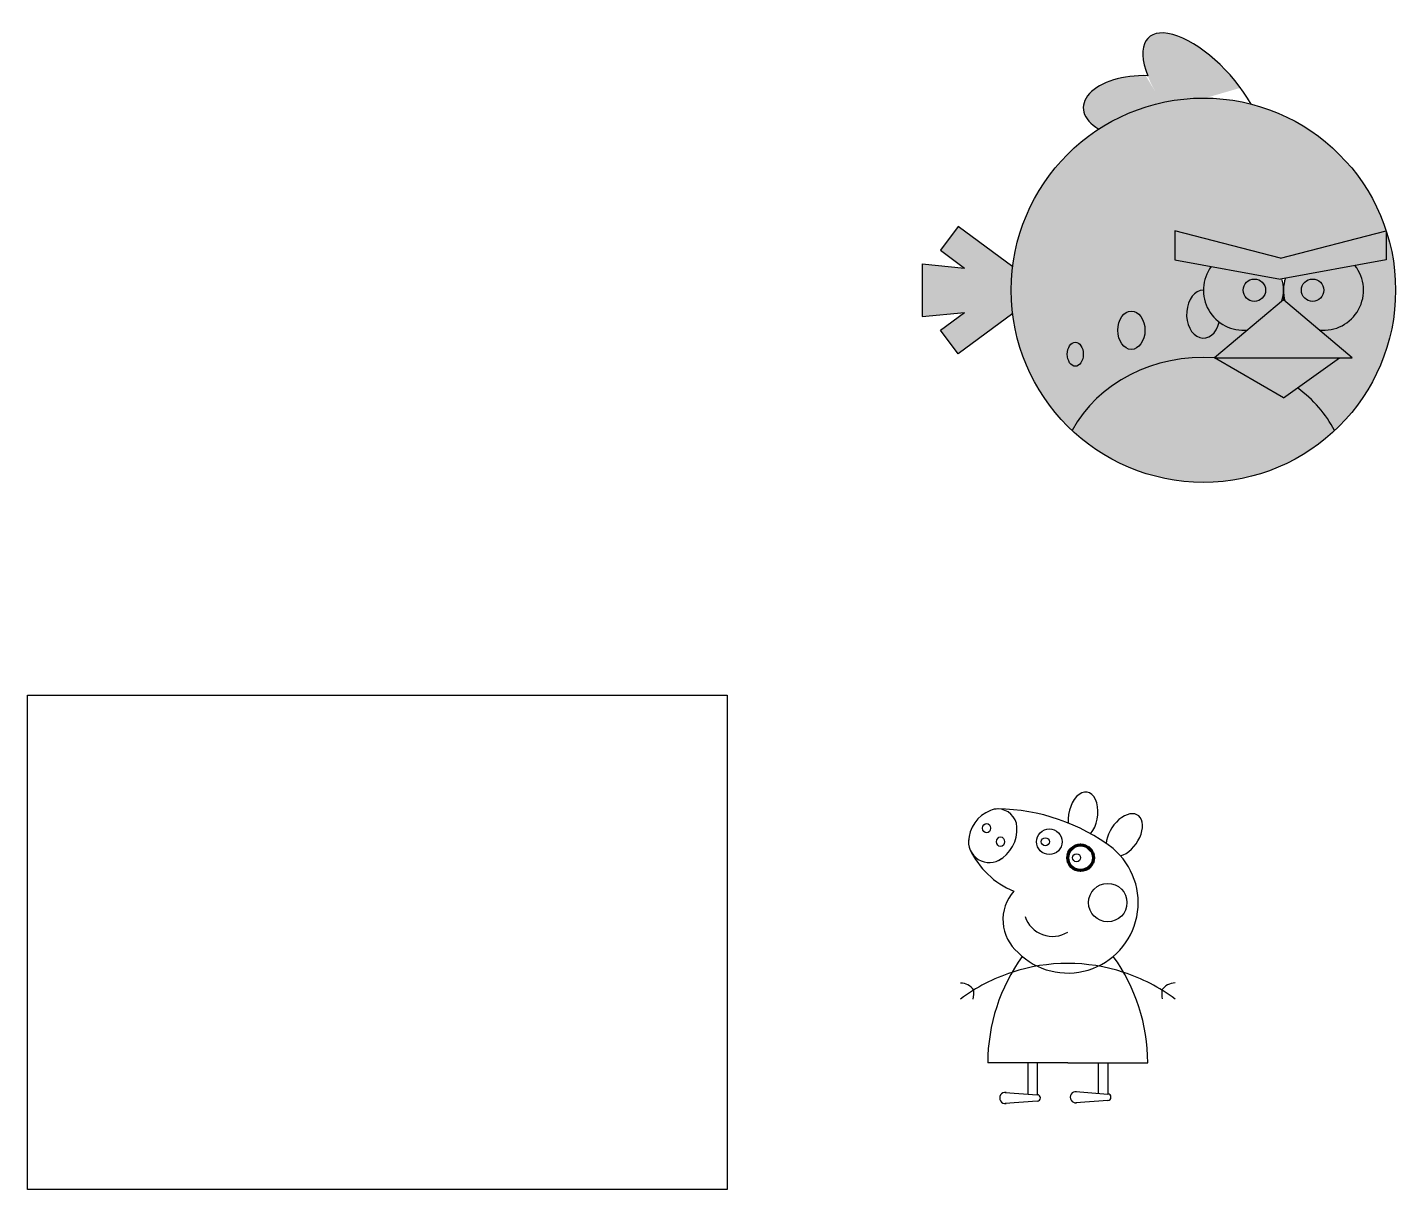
# Model space of a CAD drawing. Header units: millimetres. Extents: x 38 to 892, y 77 to 802.
import ezdxf

# ---------------------------------------------------------------- set-up
doc = ezdxf.new("R2010")
doc.units = ezdxf.units.MM
doc.header["$LTSCALE"] = 0.2
doc.layers.add('可见的轮廓线', color=3, linetype='Continuous', lineweight=30)
picture_1 = doc.add_image_def('image1.jpg', size_in_pixel=(2339, 1653))

msp = doc.modelspace()

# ---------------------------------------------------------------- hatches: boundary and pattern name
at = {"layer": '可见的轮廓线', "ltscale": 0.5, "true_color": 0x000000}
h = msp.add_hatch(color=18, dxfattribs=at)
h.dxf.hatch_style = 1
edge = h.paths.add_edge_path()
edge.add_ellipse((772.3853984564087, 758.3418498226367), major_axis=(-34.12566092430169, 37.90038609934717), ratio=0.4313725490196079, start_angle=243.4383516678046, end_angle=408.7253069091449)
edge.add_ellipse((734.8853984564088, 752.3319809744169), major_axis=(-37.5, 0), ratio=0.5333333333333333, start_angle=265.8695828718677, end_angle=401.9528516233726)
edge.add_arc((772.3853984564089, 638.341849822637), 120, 75.5800586556058, 123.01815477047549, ccw=False)
h.paths.add_polyline_path([(653.264661386829, 652.841849822637), (619.264661386829, 678.0821618144687), (608.264661386829, 663.2645953707166), (623.196492093791, 652.1797699103357), (596.764661386829, 654.841849822637), (596.764661386829, 621.841849822637), (623.196492093791, 624.5039297349382), (608.264661386829, 613.4191042745573), (619.264661386829, 598.6015378308052), (653.264661386829, 623.841849822637, -0.03029159089376873), (652.3853984564089, 638.341849822637, -0.03029159089376873)])
h.paths.add_polyline_path([(886.5388040122659, 657.341849822637), (886.538804012266, 675.341849822637), (820.5388040122662, 658.341849822637), (754.5388040122663, 675.341849822637), (754.5388040122664, 657.341849822637), (820.5388040122662, 645.341849822637)])
h.paths.add_polyline_path([(811.1983743463152, 638.341849822637, 1), (797.1983743463152, 638.341849822637, 1)])
h.paths.add_polyline_path([(847.5724225665026, 638.341849822637, 1), (833.5724225665026, 638.341849822637, 1)])
at = {"layer": '可见的轮廓线', "ltscale": 0.5, "transparency": 33554687}
h = msp.add_hatch(color=1, dxfattribs=at)
h.dxf.hatch_style = 1
edge = h.paths.add_edge_path()
edge.add_arc((772.3853984564089, 638.341849822637), 120, 180, 226.9501613714836)
edge.add_ellipse((772.3853984564087, 518.341849822637), major_axis=(90, 0), ratio=0.8666666666666667, start_angle=85.55931513740319, end_angle=155.5301031689287, ccw=False)
edge.add_line((779.3538285228141, 596.1076956827781), (799.9828197943147, 613.4771478860886))
edge.add_arc((797.3853984564089, 638.341849822637), 24.99999999999998, 232.8867592355447, 275.963613302096, ccw=False)
edge.add_ellipse((772.3853984564088, 623.341849822637), major_axis=(2.273736754432321e-13, -15), ratio=0.7, start_angle=180, end_angle=430.787408249702, ccw=False)
edge.add_arc((797.3853984564089, 638.341849822637), 24.99999999999998, 143.5175007804408, 180, ccw=False)
edge.add_line((777.2844357189238, 653.2062804214265), (754.5388040122664, 657.341849822637))
edge.add_line((754.5388040122664, 657.341849822637), (754.5388040122663, 675.341849822637))
edge.add_line((754.5388040122663, 675.341849822637), (820.5388040122662, 658.341849822637))
edge.add_line((820.5388040122662, 658.341849822637), (886.538804012266, 675.341849822637))
edge.add_arc((772.3853984564089, 638.341849822637), 120, 17.95881809170456, 180)
edge = h.paths.add_edge_path(flags=16)
edge.add_ellipse((727.3853984564088, 613.341849822637), major_axis=(0, 12), ratio=0.7083333333333334, start_angle=0, end_angle=360)
edge = h.paths.add_edge_path(flags=16)
edge.add_ellipse((692.3853984564088, 598.341849822637), major_axis=(0, 7.5), ratio=0.6666666666666666, start_angle=0, end_angle=360)
edge = h.paths.add_edge_path()
edge.add_arc((772.3853984564089, 638.341849822637), 120, 0, 17.95881809170456)
edge.add_line((886.538804012266, 675.341849822637), (886.5388040122659, 657.341849822637))
edge.add_line((886.5388040122659, 657.341849822637), (867.0365930704597, 653.795993287763))
edge.add_arc((847.3853984564089, 638.341849822637), 25.00000000000001, -96.0501651726114, 38.18231036795589, ccw=False)
edge.add_line((844.7504191018345, 613.4810999586251), (865.3538285228141, 596.1076956827781))
edge.add_line((865.3538285228141, 596.1076956827781), (857.3538285228141, 596.1076956827781))
edge.add_line((857.3538285228141, 596.1076956827781), (831.1699262990875, 577.4049083801162))
edge.add_ellipse((772.3853984564087, 518.341849822637), major_axis=(90, 0), ratio=0.8666666666666667, start_angle=24.469896831070912, end_angle=49.21961430000903, ccw=False)
edge.add_arc((772.3853984564089, 638.341849822637), 120, 313.0498386285161, 360)
at = {"layer": '可见的轮廓线', "ltscale": 0.5}
h = msp.add_hatch(color=0, dxfattribs=at)
h.dxf.hatch_style = 1
h.paths.add_polyline_path([(821.3423052180444, 645.4879409509603), (820.5388040122662, 645.341849822637), (777.2844357189238, 653.2062804214265, 0.6521785443524776), (799.9828197943147, 613.4771478860886), (821.4444837132518, 631.547704062943, 0.1422260553773983)])
h.paths.add_polyline_path([(797.1983743463152, 638.341849822637, -1), (811.1983743463152, 638.341849822637, -1)], flags=16)
h.paths.add_polyline_path([(867.0365930704597, 653.795993287763), (823.5520217979329, 645.8897076018491, 0.1465332285229934), (823.3267448153202, 631.5461758326541), (844.7504191018345, 613.4810999586251, 0.663345293746113)])
h.paths.add_polyline_path([(833.5724225665026, 638.341849822637, -1), (847.5724225665026, 638.341849822637, -1)], flags=16)
at = {"layer": '可见的轮廓线', "ltscale": 0.5, "true_color": 0x5e67af}
h = msp.add_hatch(color=165, dxfattribs=at)
h.dxf.hatch_style = 1
edge = h.paths.add_edge_path()
edge.add_ellipse((727.3853984564088, 613.341849822637), major_axis=(0, 12), ratio=0.7083333333333334, start_angle=0, end_angle=360)
edge = h.paths.add_edge_path()
edge.add_ellipse((772.3853984564088, 623.341849822637), major_axis=(2.273736754432321e-13, -15), ratio=0.7, start_angle=180, end_angle=430.787408249702)
edge.add_arc((797.3853984564089, 638.341849822637), 24.99999999999998, 180, 232.8867592355447, ccw=False)
edge = h.paths.add_edge_path()
edge.add_ellipse((692.3853984564088, 598.341849822637), major_axis=(0, 7.5), ratio=0.6666666666666666, start_angle=0, end_angle=360)
at = {"layer": '可见的轮廓线', "ltscale": 0.5}
h = msp.add_hatch(color=2, dxfattribs=at)
h.dxf.hatch_style = 1
h.paths.add_polyline_path([(822.3853983839933, 632.3399469887238), (779.3538285228141, 596.1076956827781), (865.3538285228141, 596.1076956827781)])
h.paths.add_polyline_path([(857.3538285228141, 596.1076956827781), (779.3538285228141, 596.1076956827781), (822.3538285228141, 571.1076956827781)])
at = {"layer": '可见的轮廓线', "ltscale": 0.5, "true_color": 0xedee99}
h = msp.add_hatch(color=61, dxfattribs=at)
h.dxf.hatch_style = 1
edge = h.paths.add_edge_path()
edge.add_ellipse((772.3853984564087, 518.341849822637), major_axis=(90, 0), ratio=0.8666666666666667, start_angle=24.46989683107092, end_angle=49.21961430000898)
edge.add_line((831.1699262990875, 577.4049083801162), (822.3538285228141, 571.1076956827781))
edge.add_line((822.3538285228141, 571.1076956827781), (779.3538285228141, 596.1076956827781))
edge.add_ellipse((772.3853984564087, 518.341849822637), major_axis=(90, 0), ratio=0.8666666666666667, start_angle=85.5593151374032, end_angle=155.5301031689287)
edge.add_arc((772.3853984564089, 638.341849822637), 120, 226.9501613714837, 313.0498386285161)

# ---------------------------------------------------------------- linework, layer by layer
at = {"layer": '可见的轮廓线', "ltscale": 0.5}
for p, q in [((619.264661386829, 678.0821618144687), (608.264661386829, 663.2645953707166)), ((653.264661386829, 652.841849822637), (619.264661386829, 678.0821618144687)), ((820.5388040122662, 658.341849822637), (754.5388040122663, 675.341849822637)), ((754.5388040122663, 675.341849822637), (754.5388040122664, 657.341849822637)), ((820.5388040122662, 658.341849822637), (886.538804012266, 675.341849822637)), ((886.538804012266, 675.341849822637), (886.5388040122659, 657.341849822637)), ((608.264661386829, 663.2645953707166), (623.1964920937912, 652.1797699103356)), ((596.764661386829, 654.841849822637), (596.764661386829, 621.841849822637)), ((596.764661386829, 654.841849822637), (623.1964920937914, 652.1797699103357)), ((754.5388040122664, 657.341849822637), (820.5388040122662, 645.341849822637)), ((886.5388040122659, 657.341849822637), (820.5388040122662, 645.341849822637)), ((822.3853983839933, 632.3399469887238), (779.3538285228141, 596.1076956827781)), ((822.3853984564089, 638.341849822637), (822.3851701166976, 632.3418498269818)), ((865.3538285228141, 596.1076956827781), (822.3853983839933, 632.3399469887238)), ((596.764661386829, 621.841849822637), (623.1964920937914, 624.5039297349382)), ((608.264661386829, 613.4191042745573), (623.1964920937912, 624.5039297349383)), ((653.264661386829, 623.841849822637), (619.264661386829, 598.6015378308052)), ((619.264661386829, 598.6015378308052), (608.264661386829, 613.4191042745573)), ((779.3538285228141, 596.1076956827781), (865.3538285228141, 596.1076956827781)), ((779.3538285228141, 596.1076956827781), (865.3538285228141, 596.1076956827781)), ((822.3538285228141, 571.1076956827781), (779.3538285228141, 596.1076956827781)), ((822.3538285228141, 571.1076956827781), (857.3538285228141, 596.1076956827781)), ((687.663086793912, 155.8913246971156), (637.663086793912, 155.8913246971156)), ((662.663086793912, 155.8913246971156), (662.663086793912, 136.3413246971156)), ((668.663086793912, 155.8913246971156), (668.663086793912, 135.8913246971156)), ((687.663086793912, 155.8913246971156), (737.663086793912, 155.8913246971156)), ((706.663086793912, 155.8913246971156), (706.663086793912, 136.7913246971156)), ((712.663086793912, 155.8913246971156), (712.663086793912, 136.3413246971156)), ((648.663086793912, 137.3913246971156), (668.663086793912, 135.8913246971156)), ((692.663086793912, 137.8413246971156), (712.663086793912, 136.3413246971156)), ((668.663086793912, 131.8913246971156), (648.663086793912, 130.3913246971156)), ((712.663086793912, 132.3413246971156), (692.663086793912, 130.8413246971156))]:
    msp.add_line(p, q, dxfattribs=at)
for centre, radius in [((772.3853984564089, 638.341849822637), 120), ((804.1983743463152, 638.341849822637), 7), ((840.5724225665026, 638.341849822637), 7), ((676.163086793912, 293.8913246971156), 8), ((673.663086793912, 293.8913246971156), 2.5), ((693.163086793912, 283.8913246971156), 2.5), ((712.663086793912, 255.8913246971156), 12)]:
    msp.add_circle(centre, radius, dxfattribs=at)
at = {"layer": '可见的轮廓线', "lineweight": 211, "ltscale": 0.5}
msp.add_circle((695.663086793912, 283.8913246971156), 8, dxfattribs=at)
at = {"layer": '可见的轮廓线', "ltscale": 0.5}
for centre, radius, start, end in [((797.3853984564089, 638.341849822637), 25, 143.5875603522104, 275.963613302096), ((847.3853984564089, 638.341849822637), 25, 263.9498348273884, 38.25348316135025), ((797.3853984564089, 638.341849822637), 25, 344.2306288966084, 16.67256291253963), ((847.3853984564089, 638.341849822637), 25, 162.3562097761819, 195.773010557267), ((647.6557782445996, 293.0750786037975), 21.99999999999997, 112.1122685502213, 177.8737185187778), ((643.9701183216844, 302.3718056586799), 11.99999999999999, 88.88412306092236, 112.5177645556624), ((643.9701183216844, 302.3718056586799), 12, 3.4822354443587, 90.00000000008467), ((642.9184407184225, 194.376414187929), 120, 52.51448502194415, 89.49785450448763), ((633.9985884276048, 301.6090379536449), 21.99999999999997, 298.1262814812223, 3.887731449782867), ((638.6709256793524, 293.8913246971156), 13, 169.6182092136939, 306.3817907865256), ((673.6844523797893, 311.1605108524806), 52.00000000000009, 204.9469790203593, 247.6574333305482), ((687.663086793912, 255.8913246971156), 44, 225.2071662976339, 49.9999999999999), ((674.1762762580829, 245.2159866435882), 27.00000000000002, 138.620164764075, 229.5611104169049), ((678.1525216309606, 252.8011547533661), 18, 198.000000000001, 301.8950327517737), ((752.6613946183152, 155.2674677232595), 115, 144.3373510787577, 179.6891778526626), ((622.6647789695089, 155.2674677232595), 115, 0.3108221473374291, 35.66264892124817), ((687.6630867939118, 105.8913425949021), 112, 71.87403037778878, 108.1259696222079), ((687.663086793912, 105.8913425949047), 112, 108.1259696222079, 126.7421120489718), ((620.6630867939118, 195.6409944048141), 10, 34.18341436130867, 90), ((687.663086793912, 105.8913425949047), 112, 53.25788795102817, 71.87403037779214), ((754.7219199895269, 195.7064828283018), 10, 90.05597855636582, 145.8725641950402), ((609.0196086215931, 199.4273576660504), 19.99999999999994, 349.1068349868834, 5.255879534392148), ((766.3616932900807, 199.5042200765876), 19.99999999999994, 174.8000990219602, 190.9491435694677), ((648.663086793912, 133.8913246971156), 3.5, 81.42169334236205, 278.5783066576379), ((692.663086793912, 134.3413246971156), 3.5, 81.42169334236205, 278.5783066576379), ((668.663086793912, 133.8913246971156), 2, 270, 90), ((712.663086793912, 134.3413246971156), 2, 270, 90)]:
    msp.add_arc(centre, radius, start, end, dxfattribs=at)
for centre, major_axis, ratio, start_param, end_param in [((772.3853984564087, 758.3418498226367), (-34.12566092430169, 37.90038609934717), 0.4313725490196079, 4.248800762231019, 7.133602341788907), ((734.8853984564088, 752.3319809744169), (-37.5, 0), 0.5333333333333333, 4.640299602018013, 7.015400698608087), ((772.3853984564088, 623.341849822637), (2.273736754432321e-13, -15), 0.7, 3.141592653589793, 7.518658650090282), ((772.3853984564087, 518.341849822637), (90, 0), 0.8666666666666667, 1.49329175489911, 2.714512386264273), ((772.3853984564087, 518.341849822637), (90, 0), 0.8666666666666667, 0.4270802673255142, 0.8590443260968409), ((697.2137365655933, 310.055751112787), (2.604722665003918, 14.77211629518308), 0.6038384821562166, 3.962985781323582, 8.265547358280322), ((723.0164053266717, 298.0237690686592), (8.532154993695244, 12.33703088930071), 0.6038384821562166, 3.780957041616406, 8.658646690554129)]:
    msp.add_ellipse(centre, major_axis=major_axis, ratio=ratio, start_param=start_param, end_param=end_param, dxfattribs=at)
for centre, major_axis, ratio in [((727.3853984564088, 613.341849822637), (0, 12), 0.7083333333333334), ((692.3853984564088, 598.341849822637), (0, 7.5), 0.6666666666666666), ((636.9701183216844, 302.3718056586799), (0, -3), 0.8333333333333334), ((645.6709256793522, 293.8913246971156), (0, -3), 0.8333333333333334)]:
    msp.add_ellipse(centre, major_axis=major_axis, ratio=ratio, dxfattribs=at)

# ---------------------------------------------------------------- pictures from other files: only their frames are drawn
image = msp.add_image(picture_1, insert=(37.95887576373934, 76.6240697818721), size_in_units=(436.9334197032504, 308.7862089651445))
image.dxf.flags = 7

doc.saveas('drawing.dxf')
